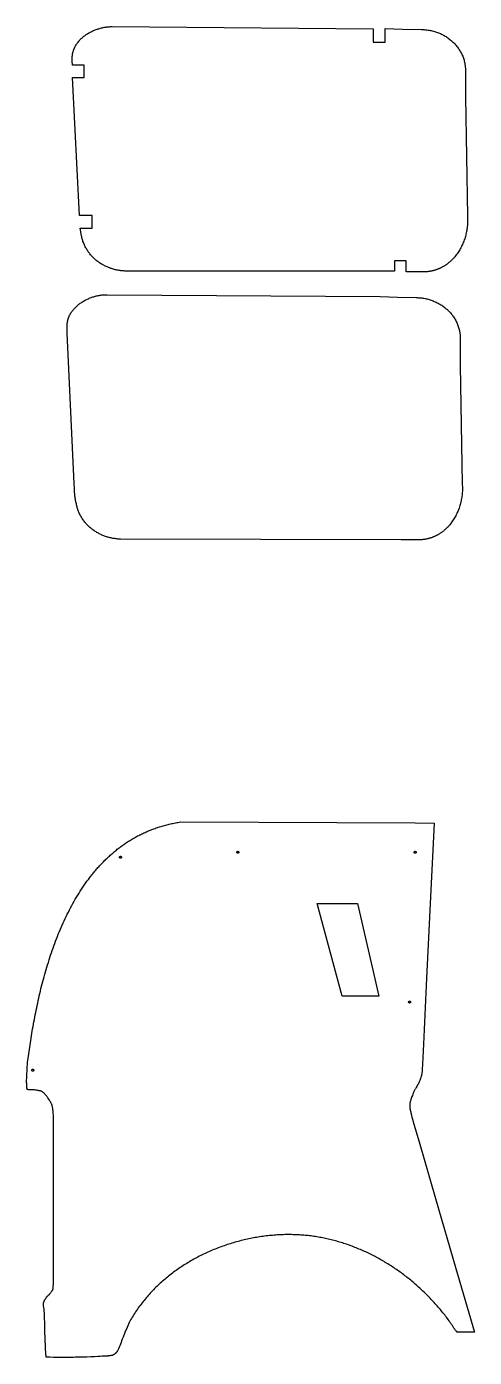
# Model space of a CAD drawing. Extents: x -3764 to 3128, y -3442 to 5238.
# Drawn here: x -1247 to -351, y -1615 to 1051 of the extents above; entities that cross this region are included whole.
import ezdxf

# ---------------------------------------------------------------- set-up
doc = ezdxf.new("R2010")
doc.units = 0
doc.layers.add('Default_Layer', color=1, linetype='CONTINUOUS')

msp = doc.modelspace()

# ---------------------------------------------------------------- linework, layer by layer
at = {"layer": 'Default_Layer'}
for points in [[(-1137.5, 631.6), (-1140.3, 646.9), (-1115.9, 646.9), (-1115.9, 672.1), (-1141.8, 672.1), (-1155.4, 949), (-1132.2, 949), (-1132.2, 973.4), (-1155.7, 973.5), (-1156, 982.4), (-1156, 983.4), (-1156.1, 984.4), (-1156.1, 985.4), (-1156.1, 986.3), (-1156.1, 987.3), (-1156.1, 988.3), (-1156.1, 989.2), (-1156, 990.1), (-1155.9, 991.1), (-1155.8, 992), (-1155.7, 992.9), (-1155.6, 993.9), (-1155.5, 994.8), (-1155.3, 995.7), (-1155.2, 996.6), (-1155, 997.5), (-1154.8, 998.3), (-1154.6, 999.2), (-1154.3, 1000.1), (-1154.1, 1001), (-1153.8, 1001.8), (-1153.6, 1002.7), (-1153.3, 1003.5), (-1153, 1004.4), (-1152.6, 1005.2), (-1152.3, 1006), (-1152, 1006.9), (-1151.6, 1007.7), (-1150.9, 1009.3), (-1150, 1010.9), (-1149.2, 1012.4), (-1148.3, 1014), (-1147.3, 1015.5), (-1146.3, 1016.9), (-1145.3, 1018.4), (-1144.2, 1019.8), (-1143, 1021.2), (-1141.8, 1022.6), (-1140.6, 1023.9), (-1139.4, 1025.2), (-1138.1, 1026.5), (-1136.7, 1027.7), (-1135.4, 1028.9), (-1134, 1030.1), (-1132.5, 1031.3), (-1131.1, 1032.4), (-1129.6, 1033.5), (-1128.1, 1034.5), (-1126.5, 1035.6), (-1124.9, 1036.6), (-1123.3, 1037.5), (-1121.7, 1038.5), (-1120.1, 1039.4), (-1118.4, 1040.2), (-1116.7, 1041.1), (-1115, 1041.9), (-1113.3, 1042.6), (-1111.6, 1043.4), (-1109.9, 1044.1), (-1108.1, 1044.7), (-1106.3, 1045.4), (-1104.6, 1046), (-1102.8, 1046.5), (-1101, 1047.1), (-1099.2, 1047.5), (-1097.4, 1048), (-1095.6, 1048.4), (-1093.8, 1048.8), (-1092, 1049.2), (-1090.2, 1049.5), (-1088.4, 1049.7), (-1086.6, 1050), (-1084.9, 1050.2), (-1083.1, 1050.3), (-1081.3, 1050.5), (-1079.6, 1050.6), (-1077.8, 1050.6), (-1076.1, 1050.6), (-553.4, 1045.9), (-553.4, 1019.4), (-529.3, 1019.4), (-529.3, 1046.8), (-494.8, 1045.8), (-456.8, 1044.7), (-454.6, 1044.7), (-452.4, 1044.6), (-450.2, 1044.5), (-448, 1044.3), (-445.8, 1044), (-443.6, 1043.7), (-441.5, 1043.4), (-439.3, 1043), (-437.2, 1042.6), (-435.1, 1042.1), (-433, 1041.5), (-430.9, 1040.9), (-428.9, 1040.3), (-426.8, 1039.6), (-424.8, 1038.9), (-422.8, 1038.1), (-420.8, 1037.3), (-418.9, 1036.5), (-416.9, 1035.6), (-415, 1034.6), (-413.1, 1033.7), (-411.3, 1032.6), (-409.4, 1031.6), (-407.6, 1030.5), (-405.9, 1029.3), (-404.1, 1028.1), (-402.4, 1026.9), (-400.7, 1025.6), (-399.1, 1024.3), (-397.5, 1023), (-395.9, 1021.6), (-394.4, 1020.2), (-392.8, 1018.8), (-391.4, 1017.3), (-389.9, 1015.8), (-388.5, 1014.2), (-387.2, 1012.6), (-385.9, 1011), (-384.6, 1009.4), (-383.4, 1007.7), (-382.2, 1006), (-381, 1004.2), (-379.9, 1002.4), (-378.9, 1000.6), (-377.9, 998.8), (-376.9, 996.9), (-376, 995.1), (-375.1, 993.1), (-374.3, 991.2), (-373.6, 989.2), (-372.9, 987.2), (-372.2, 985.2), (-371.6, 983.2), (-371, 981.1), (-370.5, 979), (-370.3, 977.9), (-370.1, 976.9), (-369.9, 975.8), (-369.7, 974.7), (-369.6, 973.7), (-369.4, 972.6), (-369.3, 971.5), (-369.1, 970.4), (-369, 969.3), (-368.9, 968.2), (-368.9, 967.1), (-368.8, 966), (-368.7, 964.8), (-368.7, 963.7), (-368.7, 962.6), (-368.7, 961.4), (-368.7, 960.3), (-368.7, 959.2), (-368.6, 909.1), (-364.9, 671.5), (-364.7, 669.1), (-364.6, 666.7), (-364.5, 664.2), (-364.5, 661.8), (-364.5, 659.4), (-364.6, 656.9), (-364.7, 654.5), (-364.9, 652), (-365.2, 649.6), (-365.5, 647.2), (-365.8, 644.7), (-366.2, 642.3), (-366.6, 639.9), (-367.1, 637.5), (-367.7, 635.1), (-368.3, 632.7), (-368.9, 630.3), (-369.6, 628), (-370.3, 625.7), (-371.1, 623.3), (-371.9, 621), (-372.8, 618.7), (-373.8, 616.5), (-374.7, 614.3), (-375.8, 612), (-376.8, 609.9), (-377.9, 607.7), (-379.1, 605.6), (-380.3, 603.5), (-381.5, 601.4), (-382.8, 599.4), (-384.2, 597.3), (-385.6, 595.4), (-387, 593.4), (-388.5, 591.6), (-390, 589.7), (-391.5, 587.9), (-392.3, 587), (-393.1, 586.1), (-393.9, 585.2), (-394.8, 584.4), (-395.6, 583.5), (-396.5, 582.7), (-397.3, 581.9), (-398.2, 581.1), (-399.1, 580.3), (-399.9, 579.5), (-400.8, 578.7), (-401.8, 577.9), (-402.7, 577.2), (-403.6, 576.5), (-404.5, 575.7), (-405.5, 575), (-406.4, 574.3), (-407.4, 573.6), (-408.4, 573), (-409.4, 572.3), (-410.4, 571.7), (-411.4, 571), (-412.4, 570.4), (-413.4, 569.8), (-414.5, 569.2), (-415.5, 568.7), (-416.6, 568.1), (-417.7, 567.6), (-418.7, 567), (-419.8, 566.5), (-420.9, 566), (-422, 565.6), (-423.1, 565.1), (-424.3, 564.7), (-425.4, 564.2), (-426.5, 563.8), (-427.7, 563.4), (-428.9, 563), (-430, 562.7), (-431.2, 562.3), (-432.4, 562), (-433.6, 561.7), (-434.8, 561.4), (-436, 561.1), (-437.2, 560.9), (-438.5, 560.6), (-439.7, 560.4), (-441, 560.2), (-442.2, 560), (-443.5, 559.9), (-444.8, 559.7), (-446.1, 559.6), (-447.4, 559.5), (-448.7, 559.4), (-487.4, 559.4), (-487.4, 581.4), (-510.9, 581.4), (-510.9, 560.9), (-1048.8, 560.9), (-1050.7, 561), (-1052.7, 561.1), (-1054.6, 561.2), (-1056.6, 561.4), (-1058.5, 561.6), (-1060.4, 561.9), (-1062.4, 562.2), (-1064.3, 562.5), (-1066.2, 562.9), (-1068.1, 563.3), (-1069.9, 563.7), (-1071.8, 564.2), (-1073.7, 564.7), (-1075.5, 565.2), (-1077.3, 565.8), (-1079.1, 566.4), (-1080.9, 567.1), (-1082.7, 567.8), (-1084.5, 568.5), (-1086.3, 569.2), (-1088, 570), (-1089.7, 570.8), (-1091.4, 571.7), (-1093.1, 572.6), (-1094.8, 573.5), (-1096.4, 574.4), (-1098, 575.4), (-1099.6, 576.4), (-1101.2, 577.5), (-1102.8, 578.5), (-1104.3, 579.6), (-1105.8, 580.8), (-1107.3, 581.9), (-1108.8, 583.1), (-1110.2, 584.3), (-1111.6, 585.6), (-1113, 586.9), (-1114.3, 588.2), (-1115.6, 589.5), (-1116.9, 590.9), (-1118.2, 592.3), (-1119.4, 593.7), (-1120.6, 595.2), (-1121.8, 596.7), (-1122.9, 598.2), (-1124, 599.7), (-1125.1, 601.3), (-1126.1, 602.8), (-1127.1, 604.5), (-1128.1, 606.1), (-1129, 607.8), (-1129.9, 609.5), (-1130.8, 611.2), (-1131.6, 612.9), (-1132.4, 614.7), (-1133.1, 616.5), (-1133.8, 618.3), (-1134.5, 620.1), (-1135.1, 622), (-1135.6, 623.9), (-1136.2, 625.8), (-1136.6, 627.7), (-1137.1, 629.7), (-1137.5, 631.6)], [(-1147.8, 94.6), (-1148.2, 96.5), (-1148.6, 98.4), (-1149.4, 102.3), (-1149.7, 104.2), (-1150.1, 106.1), (-1150.4, 108), (-1150.7, 109.9), (-1150.8, 110.9), (-1150.9, 112.1), (-1151.1, 114.8), (-1151.3, 117.9), (-1151.5, 121.3), (-1151.8, 128.4), (-1152, 131.8), (-1152.2, 135.1), (-1166, 436.5), (-1166.3, 445.4), (-1166.4, 446.4), (-1166.4, 447.4), (-1166.4, 448.4), (-1166.5, 449.3), (-1166.5, 450.3), (-1166.4, 451.3), (-1166.4, 452.2), (-1166.3, 453.1), (-1166.3, 454.1), (-1166.2, 455), (-1166.1, 455.9), (-1166, 456.9), (-1165.8, 457.8), (-1165.7, 458.7), (-1165.5, 459.6), (-1165.3, 460.5), (-1165.1, 461.3), (-1164.9, 462.2), (-1164.7, 463.1), (-1164.4, 464), (-1164.2, 464.8), (-1163.9, 465.7), (-1163.6, 466.5), (-1163.3, 467.4), (-1163, 468.2), (-1162.7, 469), (-1162.3, 469.9), (-1162, 470.7), (-1161.2, 472.3), (-1160.4, 473.9), (-1159.5, 475.4), (-1158.6, 477), (-1157.7, 478.5), (-1156.6, 479.9), (-1155.6, 481.4), (-1154.5, 482.8), (-1153.4, 484.2), (-1152.2, 485.6), (-1151, 486.9), (-1149.7, 488.2), (-1148.4, 489.5), (-1147.1, 490.7), (-1145.7, 491.9), (-1144.3, 493.1), (-1142.9, 494.3), (-1141.4, 495.4), (-1139.9, 496.5), (-1138.4, 497.5), (-1136.8, 498.6), (-1135.3, 499.6), (-1133.7, 500.5), (-1132.1, 501.5), (-1130.4, 502.4), (-1128.8, 503.2), (-1127.1, 504.1), (-1125.4, 504.9), (-1123.7, 505.6), (-1121.9, 506.4), (-1120.2, 507.1), (-1118.4, 507.7), (-1116.7, 508.4), (-1114.9, 509), (-1113.1, 509.5), (-1111.3, 510.1), (-1109.5, 510.5), (-1107.8, 511), (-1106, 511.4), (-1104.2, 511.8), (-1102.4, 512.2), (-1100.6, 512.5), (-1098.8, 512.7), (-1097, 513), (-1095.2, 513.2), (-1093.4, 513.3), (-1091.7, 513.5), (-1089.9, 513.6), (-1088.2, 513.6), (-1086.4, 513.6), (-539.7, 509.8), (-505.1, 508.8), (-467.2, 507.7), (-465, 507.7), (-462.7, 507.6), (-460.5, 507.5), (-458.3, 507.3), (-456.1, 507), (-454, 506.7), (-451.8, 506.4), (-449.7, 506), (-447.5, 505.6), (-445.4, 505.1), (-443.3, 504.5), (-441.3, 503.9), (-439.2, 503.3), (-437.1, 502.6), (-435.1, 501.9), (-433.1, 501.1), (-431.1, 500.3), (-429.2, 499.5), (-427.3, 498.6), (-425.4, 497.6), (-423.5, 496.7), (-421.6, 495.6), (-419.8, 494.6), (-418, 493.5), (-416.2, 492.3), (-414.5, 491.1), (-412.8, 489.9), (-411.1, 488.6), (-409.4, 487.3), (-407.8, 486), (-406.2, 484.6), (-404.7, 483.2), (-403.2, 481.8), (-401.7, 480.3), (-400.3, 478.8), (-398.9, 477.2), (-397.5, 475.6), (-396.2, 474), (-394.9, 472.4), (-393.7, 470.7), (-392.5, 469), (-391.4, 467.2), (-390.3, 465.4), (-389.2, 463.6), (-388.2, 461.8), (-387.3, 459.9), (-386.3, 458.1), (-385.5, 456.1), (-384.7, 454.2), (-383.9, 452.2), (-383.2, 450.2), (-382.5, 448.2), (-381.9, 446.2), (-381.4, 444.1), (-380.9, 442), (-380.7, 440.9), (-380.5, 439.9), (-380.3, 438.8), (-380.1, 437.7), (-379.9, 436.7), (-379.7, 435.6), (-379.6, 434.5), (-379.5, 433.4), (-379.4, 432.3), (-379.3, 431.2), (-379.2, 430.1), (-379.1, 429), (-379.1, 427.8), (-379.1, 426.7), (-379, 425.6), (-379, 424.4), (-379, 423.3), (-379.1, 422.2), (-379, 372.1), (-375.2, 134.5), (-375, 132.1), (-374.9, 129.7), (-374.8, 127.2), (-374.8, 124.8), (-374.9, 122.4), (-374.9, 119.9), (-375.1, 117.5), (-375.3, 115), (-375.5, 112.6), (-375.8, 110.2), (-376.1, 107.7), (-376.5, 105.3), (-377, 102.9), (-377.5, 100.5), (-378, 98.1), (-378.6, 95.7), (-379.2, 93.3), (-379.9, 91), (-380.7, 88.7), (-381.5, 86.3), (-382.3, 84), (-383.2, 81.7), (-384.1, 79.5), (-385.1, 77.3), (-386.1, 75), (-387.2, 72.9), (-388.3, 70.7), (-389.4, 68.6), (-390.6, 66.5), (-391.9, 64.4), (-393.2, 62.4), (-394.5, 60.3), (-395.9, 58.4), (-397.3, 56.4), (-398.8, 54.6), (-400.3, 52.7), (-401.9, 50.9), (-402.7, 50), (-403.5, 49.1), (-404.3, 48.2), (-405.1, 47.4), (-405.9, 46.5), (-406.8, 45.7), (-407.7, 44.9), (-408.5, 44.1), (-409.4, 43.3), (-410.3, 42.5), (-411.2, 41.7), (-412.1, 40.9), (-413, 40.2), (-413.9, 39.5), (-414.9, 38.7), (-415.8, 38), (-416.8, 37.3), (-417.8, 36.6), (-418.7, 36), (-419.7, 35.3), (-420.7, 34.7), (-421.7, 34), (-422.8, 33.4), (-423.8, 32.8), (-424.8, 32.2), (-425.9, 31.7), (-426.9, 31.1), (-428, 30.6), (-429.1, 30), (-430.2, 29.5), (-431.3, 29), (-432.4, 28.6), (-433.5, 28.1), (-434.6, 27.7), (-435.7, 27.2), (-436.9, 26.8), (-438, 26.4), (-439.2, 26), (-440.4, 25.7), (-441.5, 25.3), (-442.7, 25), (-443.9, 24.7), (-445.1, 24.4), (-446.4, 24.1), (-447.6, 23.9), (-448.8, 23.6), (-450.1, 23.4), (-451.3, 23.2), (-452.6, 23), (-453.8, 22.9), (-455.1, 22.7), (-456.4, 22.6), (-457.7, 22.5), (-459, 22.4), (-497.7, 22.4), (-1059.1, 23.9), (-1061.1, 24), (-1063, 24.1), (-1065, 24.2), (-1066.9, 24.4), (-1068.9, 24.6), (-1070.8, 24.9), (-1072.7, 25.2), (-1074.6, 25.5), (-1076.5, 25.9), (-1078.4, 26.3), (-1080.3, 26.7), (-1082.1, 27.2), (-1084, 27.7), (-1085.8, 28.2), (-1087.7, 28.8), (-1089.5, 29.4), (-1091.3, 30.1), (-1093.1, 30.8), (-1094.8, 31.5), (-1096.6, 32.2), (-1098.3, 33), (-1100.1, 33.8), (-1101.8, 34.7), (-1103.4, 35.6), (-1105.1, 36.5), (-1106.8, 37.4), (-1108.4, 38.4), (-1110, 39.4), (-1111.6, 40.5), (-1113.1, 41.5), (-1114.6, 42.6), (-1116.2, 43.8), (-1117.6, 44.9), (-1119.1, 46.1), (-1120.5, 47.3), (-1121.9, 48.6), (-1123.3, 49.9), (-1124.7, 51.2), (-1126, 52.5), (-1127.3, 53.9), (-1128.5, 55.3), (-1129.8, 56.7), (-1131, 58.2), (-1132.1, 59.7), (-1133.3, 61.2), (-1134.4, 62.7), (-1135.4, 64.3), (-1136.5, 65.8), (-1137.5, 67.5), (-1138.4, 69.1), (-1139.4, 70.8), (-1140.3, 72.5), (-1141.1, 74.2), (-1141.9, 75.9), (-1142.7, 77.7), (-1143.4, 79.5), (-1144.1, 81.3), (-1144.8, 83.1), (-1145.4, 85), (-1146, 86.9), (-1146.5, 88.8), (-1147, 90.7), (-1147.4, 92.7), (-1147.8, 94.6)], [(-431.6, -544.8), (-438.6, -692.4), (-446.4, -855.5), (-452.8, -987.7), (-454.7, -1027.8), (-455.2, -1038.8), (-455.5, -1042.8), (-455.5, -1043.4), (-455.6, -1043.9), (-455.9, -1045.1), (-456.1, -1046.2), (-456.4, -1047.3), (-456.7, -1048.8), (-456.8, -1049.6), (-457, -1050.3), (-457.6, -1052.4), (-458.2, -1054.1), (-458.8, -1056.2), (-459.6, -1058.5), (-460.3, -1060.7), (-460.8, -1061.8), (-461.2, -1062.9), (-461.6, -1063.9), (-462, -1064.8), (-462.4, -1065.7), (-462.8, -1066.6), (-463.3, -1067.6), (-463.9, -1068.6), (-465.1, -1070.6), (-466.3, -1072.6), (-467.6, -1074.7), (-468.8, -1076.9), (-469.4, -1077.9), (-470, -1079), (-470.5, -1080.1), (-471.1, -1081.1), (-472.1, -1083.3), (-473.1, -1085.6), (-474.1, -1088), (-475, -1090.3), (-475.9, -1092.6), (-476.7, -1094.8), (-477.4, -1096.7), (-477.9, -1098.3), (-478.3, -1099.8), (-478.7, -1101.4), (-479.1, -1103), (-479.5, -1104.6), (-479.8, -1106.1), (-480, -1107.6), (-480.2, -1108.9), (-480.2, -1109.5), (-480.3, -1110.1), (-480.3, -1111.1), (-480.3, -1112.2), (-480.2, -1113.2), (-480.1, -1114.3), (-479.9, -1115.3), (-479.8, -1116.4), (-479.4, -1118.4), (-479.2, -1119.7), (-478.9, -1121.3), (-478.4, -1123.2), (-477.9, -1125.3), (-476.9, -1129.7), (-475.8, -1133.8), (-474.7, -1137.9), (-471.8, -1147.9), (-461.6, -1183.1), (-428.5, -1297.2), (-387.8, -1437.4), (-350.9, -1564.5), (-385.2, -1564.5), (-386.9, -1562.8), (-387.7, -1562), (-388.5, -1561.3), (-390.1, -1558.8), (-391.7, -1556.4), (-393.3, -1554), (-394.9, -1551.5), (-396.5, -1549.1), (-398.2, -1546.7), (-399.9, -1544.3), (-401.6, -1542), (-403.3, -1539.6), (-405, -1537.2), (-406.8, -1534.9), (-408.5, -1532.6), (-410.3, -1530.2), (-412.1, -1527.9), (-413.9, -1525.6), (-415.8, -1523.3), (-417.6, -1521.1), (-419.5, -1518.8), (-421.4, -1516.5), (-423.3, -1514.3), (-425.2, -1512.1), (-427.2, -1509.9), (-429.1, -1507.7), (-431.1, -1505.5), (-433.1, -1503.3), (-435.1, -1501.1), (-437.1, -1499), (-439.1, -1496.8), (-441.2, -1494.7), (-443.2, -1492.6), (-445.3, -1490.5), (-447.4, -1488.4), (-449.5, -1486.3), (-451.6, -1484.3), (-453.8, -1482.2), (-455.9, -1480.2), (-458.1, -1478.2), (-460.3, -1476.2), (-462.5, -1474.2), (-464.7, -1472.2), (-466.9, -1470.2), (-469.1, -1468.3), (-471.4, -1466.4), (-473.7, -1464.4), (-475.9, -1462.5), (-478.2, -1460.7), (-480.5, -1458.8), (-482.9, -1456.9), (-485.2, -1455.1), (-487.5, -1453.3), (-489.9, -1451.5), (-492.2, -1449.7), (-494.6, -1447.9), (-497, -1446.1), (-499.4, -1444.4), (-501.8, -1442.7), (-504.3, -1441), (-506.7, -1439.3), (-509.2, -1437.6), (-511.6, -1435.9), (-514.1, -1434.3), (-516.6, -1432.7), (-519.1, -1431.1), (-521.6, -1429.5), (-524.1, -1427.9), (-526.6, -1426.4), (-529.2, -1424.8), (-531.7, -1423.3), (-534.3, -1421.8), (-536.8, -1420.3), (-539.4, -1418.9), (-542, -1417.4), (-544.6, -1416), (-547.2, -1414.6), (-549.8, -1413.2), (-552.4, -1411.8), (-555.1, -1410.5), (-557.7, -1409.2), (-560.4, -1407.8), (-563, -1406.6), (-565.7, -1405.3), (-568.4, -1404), (-571, -1402.8), (-573.7, -1401.6), (-576.4, -1400.4), (-579.1, -1399.2), (-581.9, -1398.1), (-584.6, -1396.9), (-587.3, -1395.8), (-590, -1394.8), (-592.8, -1393.7), (-595.5, -1392.6), (-598.3, -1391.6), (-601.1, -1390.6), (-603.8, -1389.6), (-606.6, -1388.7), (-609.4, -1387.7), (-612.2, -1386.8), (-615, -1385.9), (-617.8, -1385), (-620.6, -1384.2), (-623.4, -1383.4), (-626.2, -1382.6), (-629.1, -1381.8), (-631.9, -1381), (-634.7, -1380.3), (-637.6, -1379.6), (-640.4, -1378.9), (-643.3, -1378.2), (-646.1, -1377.5), (-649, -1376.9), (-651.8, -1376.3), (-654.7, -1375.7), (-657.6, -1375.2), (-660.5, -1374.7), (-663.3, -1374.2), (-666.2, -1373.7), (-669.1, -1373.2), (-672, -1372.8), (-674.9, -1372.4), (-677.8, -1372), (-680.7, -1371.7), (-683.6, -1371.3), (-686.5, -1371), (-689.4, -1370.7), (-692.3, -1370.5), (-695.2, -1370.3), (-698.1, -1370.1), (-701.3, -1369.9), (-704.4, -1369.7), (-707.6, -1369.6), (-710.7, -1369.4), (-713.9, -1369.4), (-717, -1369.3), (-720.2, -1369.3), (-723.3, -1369.3), (-726.5, -1369.3), (-729.7, -1369.3), (-732.8, -1369.4), (-736, -1369.5), (-739.2, -1369.6), (-742.3, -1369.8), (-745.5, -1370), (-748.7, -1370.2), (-751.8, -1370.4), (-755, -1370.7), (-758.2, -1371), (-761.3, -1371.3), (-764.5, -1371.6), (-767.7, -1372), (-770.8, -1372.4), (-774, -1372.8), (-777.2, -1373.2), (-780.3, -1373.7), (-783.5, -1374.2), (-786.6, -1374.7), (-789.8, -1375.2), (-792.9, -1375.8), (-796, -1376.4), (-799.2, -1377), (-802.3, -1377.7), (-805.4, -1378.3), (-808.6, -1379), (-811.7, -1379.8), (-814.8, -1380.5), (-817.9, -1381.3), (-821, -1382.1), (-824.1, -1382.9), (-827.2, -1383.7), (-830.3, -1384.6), (-833.4, -1385.5), (-836.4, -1386.4), (-839.5, -1387.4), (-842.5, -1388.3), (-845.6, -1389.3), (-848.6, -1390.3), (-851.7, -1391.4), (-854.7, -1392.4), (-857.7, -1393.5), (-860.7, -1394.6), (-863.7, -1395.8), (-866.7, -1396.9), (-869.6, -1398.1), (-872.6, -1399.3), (-875.6, -1400.6), (-878.5, -1401.8), (-881.4, -1403.1), (-884.4, -1404.4), (-887.3, -1405.7), (-890.2, -1407.1), (-893, -1408.5), (-895.9, -1409.9), (-898.8, -1411.3), (-901.6, -1412.7), (-904.5, -1414.2), (-907.3, -1415.7), (-910.1, -1417.2), (-912.9, -1418.7), (-915.7, -1420.3), (-918.4, -1421.9), (-921.2, -1423.5), (-923.9, -1425.1), (-926.6, -1426.8), (-929.3, -1428.4), (-932, -1430.1), (-934.7, -1431.9), (-937.4, -1433.6), (-940, -1435.4), (-942.6, -1437.2), (-945.2, -1439), (-947.8, -1440.8), (-950.4, -1442.7), (-953, -1444.5), (-955.5, -1446.4), (-958, -1448.4), (-960.5, -1450.3), (-963, -1452.3), (-965.4, -1454.3), (-967.9, -1456.3), (-970.3, -1458.3), (-972.7, -1460.3), (-975.1, -1462.4), (-977.5, -1464.5), (-979.8, -1466.6), (-982.1, -1468.8), (-984.4, -1470.9), (-986.7, -1473.1), (-989, -1475.3), (-991.2, -1477.5), (-993.4, -1479.8), (-995.6, -1482.1), (-997.8, -1484.3), (-999.9, -1486.7), (-1002, -1489), (-1004.1, -1491.3), (-1006.2, -1493.7), (-1008.3, -1496.1), (-1010.3, -1498.5), (-1012.3, -1501), (-1014.3, -1503.4), (-1016.2, -1505.9), (-1018.1, -1508.4), (-1020, -1510.9), (-1021.9, -1513.4), (-1023.8, -1516), (-1025.6, -1518.6), (-1027.4, -1521.2), (-1029.1, -1523.8), (-1030.9, -1526.4), (-1032.6, -1529.1), (-1034.3, -1531.8), (-1035.9, -1534.5), (-1037.6, -1537.2), (-1039.2, -1539.9), (-1040.7, -1542.7), (-1042.3, -1545.4), (-1046.3, -1555.3), (-1050.4, -1565.6), (-1054.3, -1575), (-1055.9, -1579), (-1057.2, -1582.2), (-1058.4, -1585.1), (-1059.7, -1588.4), (-1061, -1591.7), (-1062.3, -1595), (-1063, -1596.5), (-1063.6, -1598), (-1064.2, -1599.4), (-1064.8, -1600.7), (-1065.4, -1601.9), (-1065.9, -1602.9), (-1066.2, -1603.3), (-1066.4, -1603.8), (-1066.7, -1604.1), (-1066.9, -1604.4), (-1067.4, -1605), (-1067.8, -1605.5), (-1068.3, -1606), (-1068.9, -1606.5), (-1069.4, -1607), (-1070, -1607.5), (-1070.6, -1607.9), (-1071.1, -1608.4), (-1071.7, -1608.8), (-1072.4, -1609.2), (-1073, -1609.5), (-1073.6, -1609.9), (-1074.3, -1610.2), (-1074.9, -1610.5), (-1075.6, -1610.8), (-1076.3, -1611.1), (-1076.6, -1611.2), (-1077, -1611.3), (-1077.9, -1611.5), (-1078.9, -1611.7), (-1080, -1611.9), (-1081.2, -1612), (-1082.4, -1612.2), (-1083.8, -1612.3), (-1085.1, -1612.4), (-1088, -1612.6), (-1090.8, -1612.7), (-1093.7, -1612.9), (-1096.3, -1613), (-1099.8, -1613.2), (-1105, -1613.5), (-1111.5, -1613.8), (-1118.9, -1614.1), (-1126.9, -1614.4), (-1135, -1614.6), (-1142.9, -1614.9), (-1150, -1615), (-1153.4, -1615.1), (-1156.9, -1615.1), (-1164, -1615.2), (-1171.3, -1615.2), (-1178.7, -1615.1), (-1193.6, -1615.1), (-1201.1, -1615), (-1208.5, -1615), (-1208.9, -1606.1), (-1209.4, -1597.3), (-1209.8, -1588.4), (-1210, -1583.9), (-1210.2, -1579.5), (-1210.4, -1573.9), (-1210.6, -1566.6), (-1211.1, -1549.4), (-1211.6, -1533.3), (-1211.8, -1527.4), (-1211.9, -1525.2), (-1212, -1523.8), (-1212.1, -1522.7), (-1212.2, -1521.5), (-1212.3, -1520.4), (-1212.5, -1519.2), (-1213.2, -1514.4), (-1213.3, -1513.3), (-1213.5, -1512.1), (-1213.6, -1511), (-1213.6, -1510), (-1213.7, -1508.9), (-1213.7, -1508), (-1213.6, -1507.5), (-1213.6, -1507.1), (-1213.6, -1506.6), (-1213.5, -1506.2), (-1213.3, -1505.4), (-1213.1, -1504.6), (-1212.8, -1503.8), (-1212.5, -1503), (-1212.1, -1502.2), (-1211.8, -1501.4), (-1211.4, -1500.6), (-1210.9, -1499.8), (-1210.5, -1499), (-1210.1, -1498.3), (-1209.2, -1496.9), (-1208.4, -1495.7), (-1207.6, -1494.6), (-1207.3, -1494.1), (-1206.9, -1493.7), (-1206.4, -1493.2), (-1206, -1492.7), (-1205, -1491.7), (-1204, -1490.8), (-1202.2, -1489.1), (-1201.5, -1488.5), (-1201.2, -1488.2), (-1201, -1487.9), (-1200.6, -1487.4), (-1200.2, -1487), (-1199.4, -1486), (-1198.7, -1484.9), (-1198, -1483.9), (-1197.6, -1483.4), (-1197.2, -1482.8), (-1196.7, -1482.2), (-1196.2, -1481.5), (-1195.7, -1480.9), (-1195.3, -1480.2), (-1195.1, -1479.8), (-1194.9, -1479.4), (-1194.8, -1479.1), (-1194.6, -1478.7), (-1194.6, -1478.5), (-1194.5, -1478.2), (-1194.4, -1477.5), (-1194.3, -1476.5), (-1194.2, -1475.4), (-1194.1, -1474.1), (-1194, -1472.7), (-1193.8, -1469.5), (-1193.7, -1466), (-1193.6, -1462.5), (-1193.4, -1456), (-1193.4, -1452.7), (-1193.3, -1445.9), (-1193.4, -1423.3), (-1193.4, -1391.1), (-1193.5, -1352.1), (-1193.7, -1265.4), (-1193.8, -1186.4), (-1193.8, -1178.8), (-1193.8, -1170.4), (-1193.7, -1153.2), (-1193.6, -1145.3), (-1193.6, -1138.4), (-1193.7, -1135.4), (-1193.7, -1132.9), (-1193.8, -1130.8), (-1193.8, -1129.2), (-1194, -1126.6), (-1194.3, -1123.9), (-1194.5, -1121.2), (-1194.7, -1119.8), (-1194.9, -1118.5), (-1195, -1117.1), (-1195.2, -1115.8), (-1195.5, -1114.6), (-1195.7, -1113.4), (-1195.9, -1112.2), (-1196.2, -1111.1), (-1196.5, -1110), (-1196.8, -1109), (-1197.2, -1108.1), (-1197.6, -1107.1), (-1198.1, -1106.1), (-1198.6, -1105.2), (-1199.1, -1104.2), (-1199.6, -1103.3), (-1200.2, -1102.3), (-1200.7, -1101.4), (-1201.9, -1099.6), (-1203, -1098), (-1205, -1095.2), (-1205.9, -1093.9), (-1206.9, -1092.6), (-1207.9, -1091.3), (-1209, -1090), (-1210, -1088.8), (-1210.9, -1087.7), (-1211.8, -1086.7), (-1212.5, -1086), (-1213.2, -1085.4), (-1213.8, -1084.9), (-1214.5, -1084.3), (-1215.2, -1083.8), (-1215.9, -1083.3), (-1216.6, -1082.8), (-1217.4, -1082.4), (-1217.8, -1082.2), (-1218.2, -1082), (-1218.6, -1081.9), (-1219.2, -1081.7), (-1219.8, -1081.5), (-1220.5, -1081.3), (-1222.1, -1081), (-1223.9, -1080.7), (-1225.8, -1080.3), (-1227.7, -1080), (-1229.5, -1079.8), (-1231.3, -1079.5), (-1232.1, -1079.4), (-1233, -1079.4), (-1233.8, -1079.3), (-1234.7, -1079.3), (-1236.4, -1079.3), (-1238.2, -1079.3), (-1240.1, -1079.2), (-1241, -1079.2), (-1242, -1079.1), (-1242.9, -1079), (-1243.9, -1078.9), (-1244.9, -1078.7), (-1245.9, -1078.5), (-1246, -1078.3), (-1246.2, -1078), (-1246.4, -1077.7), (-1246.5, -1077.4), (-1246.6, -1077.1), (-1246.7, -1076.7), (-1246.8, -1076.3), (-1246.9, -1075.9), (-1247, -1075.1), (-1247.1, -1074.2), (-1247.2, -1073.2), (-1247.2, -1072.3), (-1247.2, -1070.2), (-1247.2, -1068.1), (-1247.2, -1067.1), (-1247.2, -1066.1), (-1247.3, -1065.1), (-1247.4, -1064.2), (-1245.4, -1024.7), (-1244.2, -1016), (-1243, -1007.2), (-1241.8, -998.3), (-1240.5, -989.3), (-1239.1, -980.3), (-1237.6, -971.1), (-1236.9, -966.5), (-1236.1, -961.9), (-1235.3, -957.2), (-1234.5, -952.6), (-1233.7, -947.9), (-1232.8, -943.2), (-1231.9, -938.5), (-1231, -933.8), (-1230.1, -929.1), (-1229.2, -924.3), (-1228.2, -919.6), (-1227.2, -914.8), (-1226.2, -910.1), (-1225.2, -905.3), (-1224.2, -900.5), (-1223.1, -895.7), (-1222, -890.9), (-1220.9, -886.1), (-1219.7, -881.3), (-1218.6, -876.5), (-1217.4, -871.7), (-1216.1, -866.9), (-1214.9, -862.1), (-1213.6, -857.4), (-1212.3, -852.6), (-1211, -847.8), (-1209.6, -843), (-1208.3, -838.2), (-1206.8, -833.4), (-1205.4, -828.7), (-1203.9, -823.9), (-1202.5, -819.1), (-1200.9, -814.4), (-1199.4, -809.7), (-1197.8, -805), (-1196.2, -800.2), (-1194.5, -795.6), (-1192.9, -790.9), (-1191.2, -786.2), (-1189.4, -781.6), (-1187.6, -776.9), (-1185.8, -772.3), (-1184, -767.7), (-1182.1, -763.1), (-1180.2, -758.6), (-1178.3, -754), (-1176.3, -749.5), (-1174.3, -745), (-1172.3, -740.6), (-1170.2, -736.1), (-1168.1, -731.7), (-1166, -727.3), (-1163.8, -723), (-1161.6, -718.6), (-1159.3, -714.3), (-1157, -710.1), (-1154.7, -705.8), (-1152.3, -701.6), (-1149.9, -697.4), (-1147.5, -693.3), (-1145, -689.2), (-1142.5, -685.1), (-1140, -681.1), (-1137.4, -677.1), (-1134.7, -673.1), (-1132, -669.2), (-1129.3, -665.3), (-1126.6, -661.5), (-1123.8, -657.7), (-1120.9, -653.9), (-1119.5, -652), (-1118, -650.2), (-1116.6, -648.4), (-1115.1, -646.5), (-1113.6, -644.7), (-1112.1, -642.9), (-1110.6, -641.1), (-1109.1, -639.3), (-1107.6, -637.5), (-1106.1, -635.8), (-1104.5, -634), (-1103, -632.3), (-1101.4, -630.6), (-1099.8, -628.9), (-1098.2, -627.2), (-1096.6, -625.5), (-1095, -623.8), (-1093.4, -622.2), (-1091.8, -620.5), (-1090.1, -618.9), (-1088.5, -617.3), (-1086.8, -615.6), (-1085.1, -614.1), (-1083.4, -612.5), (-1081.7, -610.9), (-1080, -609.4), (-1078.3, -607.8), (-1076.6, -606.3), (-1074.8, -604.8), (-1073, -603.3), (-1071.3, -601.8), (-1069.5, -600.3), (-1067.7, -598.9), (-1065.9, -597.4), (-1064.1, -596), (-1062.2, -594.6), (-1060.4, -593.2), (-1058.5, -591.8), (-1056.7, -590.4), (-1054.8, -589.1), (-1052.9, -587.8), (-1051, -586.4), (-1049.1, -585.1), (-1047.1, -583.9), (-1045.2, -582.6), (-1043.2, -581.3), (-1041.3, -580.1), (-1039.3, -578.9), (-1037.3, -577.6), (-1035.3, -576.5), (-1033.3, -575.3), (-1031.3, -574.1), (-1029.2, -573), (-1027.2, -571.9), (-1025.1, -570.7), (-1023, -569.7), (-1020.9, -568.6), (-1018.8, -567.5), (-1016.7, -566.5), (-1014.6, -565.5), (-1012.4, -564.5), (-1010.3, -563.5), (-1008.1, -562.5), (-1005.9, -561.5), (-1003.7, -560.6), (-1001.5, -559.7), (-999.3, -558.8), (-997, -557.9), (-994.8, -557.1), (-992.5, -556.2), (-990.2, -555.4), (-987.9, -554.6), (-985.6, -553.8), (-983.3, -553), (-981, -552.3), (-978.6, -551.6), (-976.3, -550.9), (-973.9, -550.2), (-971.5, -549.5), (-969.1, -548.9), (-966.7, -548.2), (-964.3, -547.6), (-961.8, -547), (-959.4, -546.5), (-956.9, -545.9), (-954.4, -545.4), (-951.9, -544.9), (-949.4, -544.4), (-946.9, -543.9), (-944.3, -543.5), (-941.8, -543), (-939.2, -542.6), (-469.7, -544.6), (-431.6, -544.8)], [(-1057.5, -613.3), (-1057.5, -613.5), (-1057.5, -613.7), (-1057.6, -613.9), (-1057.6, -614.1), (-1057.7, -614.3), (-1057.8, -614.4), (-1057.9, -614.6), (-1058.1, -614.7), (-1058.2, -614.9), (-1058.3, -615), (-1058.5, -615.1), (-1058.7, -615.2), (-1058.9, -615.2), (-1059.1, -615.3), (-1059.3, -615.3), (-1059.5, -615.3), (-1059.7, -615.3), (-1059.9, -615.3), (-1060.1, -615.2), (-1060.2, -615.2), (-1060.4, -615.1), (-1060.6, -615), (-1060.7, -614.9), (-1060.9, -614.7), (-1061, -614.6), (-1061.1, -614.4), (-1061.2, -614.3), (-1061.3, -614.1), (-1061.4, -613.9), (-1061.4, -613.7), (-1061.5, -613.5), (-1061.5, -613.3), (-1061.5, -613.1), (-1061.4, -612.9), (-1061.4, -612.7), (-1061.3, -612.5), (-1061.2, -612.4), (-1061.1, -612.2), (-1061, -612), (-1060.9, -611.9), (-1060.7, -611.8), (-1060.6, -611.7), (-1060.4, -611.6), (-1060.2, -611.5), (-1060.1, -611.4), (-1059.9, -611.4), (-1059.7, -611.3), (-1059.5, -611.3), (-1059.3, -611.3), (-1059.1, -611.4), (-1058.9, -611.4), (-1058.7, -611.5), (-1058.5, -611.6), (-1058.3, -611.7), (-1058.2, -611.8), (-1058.1, -611.9), (-1057.9, -612), (-1057.8, -612.2), (-1057.7, -612.4), (-1057.6, -612.5), (-1057.6, -612.7), (-1057.5, -612.9), (-1057.5, -613.1), (-1057.5, -613.3)], [(-822.5, -603.3), (-822.5, -603.5), (-822.5, -603.7), (-822.6, -603.9), (-822.6, -604.1), (-822.7, -604.3), (-822.8, -604.4), (-822.9, -604.6), (-823.1, -604.7), (-823.2, -604.9), (-823.3, -605), (-823.5, -605.1), (-823.7, -605.2), (-823.9, -605.2), (-824.1, -605.3), (-824.3, -605.3), (-824.5, -605.3), (-824.7, -605.3), (-824.9, -605.3), (-825.1, -605.2), (-825.2, -605.2), (-825.4, -605.1), (-825.6, -605), (-825.7, -604.9), (-825.9, -604.7), (-826, -604.6), (-826.1, -604.4), (-826.2, -604.3), (-826.3, -604.1), (-826.4, -603.9), (-826.4, -603.7), (-826.5, -603.5), (-826.5, -603.3), (-826.5, -603.1), (-826.4, -602.9), (-826.4, -602.7), (-826.3, -602.5), (-826.2, -602.4), (-826.1, -602.2), (-826, -602), (-825.9, -601.9), (-825.7, -601.8), (-825.6, -601.7), (-825.4, -601.6), (-825.2, -601.5), (-825.1, -601.4), (-824.9, -601.4), (-824.7, -601.3), (-824.5, -601.3), (-824.3, -601.3), (-824.1, -601.4), (-823.9, -601.4), (-823.7, -601.5), (-823.5, -601.6), (-823.3, -601.7), (-823.2, -601.8), (-823.1, -601.9), (-822.9, -602), (-822.8, -602.2), (-822.7, -602.4), (-822.6, -602.5), (-822.6, -602.7), (-822.5, -602.9), (-822.5, -603.1), (-822.5, -603.3)], [(-467.5, -603.3), (-467.5, -603.5), (-467.5, -603.7), (-467.6, -603.9), (-467.6, -604.1), (-467.7, -604.3), (-467.8, -604.4), (-467.9, -604.6), (-468.1, -604.7), (-468.2, -604.9), (-468.3, -605), (-468.5, -605.1), (-468.7, -605.2), (-468.9, -605.2), (-469.1, -605.3), (-469.3, -605.3), (-469.5, -605.3), (-469.7, -605.3), (-469.9, -605.3), (-470.1, -605.2), (-470.2, -605.2), (-470.4, -605.1), (-470.6, -605), (-470.7, -604.9), (-470.9, -604.7), (-471, -604.6), (-471.1, -604.4), (-471.2, -604.3), (-471.3, -604.1), (-471.4, -603.9), (-471.4, -603.7), (-471.5, -603.5), (-471.5, -603.3), (-471.5, -603.1), (-471.4, -602.9), (-471.4, -602.7), (-471.3, -602.5), (-471.2, -602.4), (-471.1, -602.2), (-471, -602), (-470.9, -601.9), (-470.7, -601.8), (-470.6, -601.7), (-470.4, -601.6), (-470.2, -601.5), (-470.1, -601.4), (-469.9, -601.4), (-469.7, -601.3), (-469.5, -601.3), (-469.3, -601.3), (-469.1, -601.4), (-468.9, -601.4), (-468.7, -601.5), (-468.5, -601.6), (-468.3, -601.7), (-468.2, -601.8), (-468.1, -601.9), (-467.9, -602), (-467.8, -602.2), (-467.7, -602.4), (-467.6, -602.5), (-467.6, -602.7), (-467.5, -602.9), (-467.5, -603.1), (-467.5, -603.3)], [(-542.1, -891.8), (-615.5, -891.8), (-665.6, -705.8), (-585.2, -705.8), (-542.1, -891.8)], [(-478.5, -903.3), (-478.5, -903.5), (-478.5, -903.7), (-478.6, -903.9), (-478.6, -904.1), (-478.7, -904.3), (-478.8, -904.4), (-478.9, -904.6), (-479.1, -904.7), (-479.2, -904.9), (-479.3, -905), (-479.5, -905.1), (-479.7, -905.2), (-479.9, -905.2), (-480.1, -905.3), (-480.3, -905.3), (-480.5, -905.3), (-480.7, -905.3), (-480.9, -905.3), (-481.1, -905.2), (-481.2, -905.2), (-481.4, -905.1), (-481.6, -905), (-481.7, -904.9), (-481.9, -904.7), (-482, -904.6), (-482.1, -904.4), (-482.2, -904.3), (-482.3, -904.1), (-482.4, -903.9), (-482.4, -903.7), (-482.5, -903.5), (-482.5, -903.3), (-482.5, -903.1), (-482.4, -902.9), (-482.4, -902.7), (-482.3, -902.5), (-482.2, -902.4), (-482.1, -902.2), (-482, -902), (-481.9, -901.9), (-481.7, -901.8), (-481.6, -901.7), (-481.4, -901.6), (-481.2, -901.5), (-481.1, -901.4), (-480.9, -901.4), (-480.7, -901.3), (-480.5, -901.3), (-480.3, -901.3), (-480.1, -901.4), (-479.9, -901.4), (-479.7, -901.5), (-479.5, -901.6), (-479.3, -901.7), (-479.2, -901.8), (-479.1, -901.9), (-478.9, -902), (-478.8, -902.2), (-478.7, -902.4), (-478.6, -902.5), (-478.6, -902.7), (-478.5, -902.9), (-478.5, -903.1), (-478.5, -903.3)], [(-1233.1, -1039.9), (-1233.2, -1040.1), (-1233.2, -1040.3), (-1233.2, -1040.5), (-1233.3, -1040.7), (-1233.4, -1040.9), (-1233.5, -1041.1), (-1233.6, -1041.2), (-1233.7, -1041.3), (-1233.9, -1041.5), (-1234, -1041.6), (-1234.2, -1041.7), (-1234.4, -1041.8), (-1234.5, -1041.8), (-1234.7, -1041.9), (-1234.9, -1041.9), (-1235.1, -1041.9), (-1235.3, -1041.9), (-1235.5, -1041.9), (-1235.7, -1041.8), (-1235.9, -1041.8), (-1236.1, -1041.7), (-1236.3, -1041.6), (-1236.4, -1041.5), (-1236.6, -1041.3), (-1236.7, -1041.2), (-1236.8, -1041.1), (-1236.9, -1040.9), (-1237, -1040.7), (-1237.1, -1040.5), (-1237.1, -1040.3), (-1237.1, -1040.1), (-1237.1, -1039.9), (-1237.1, -1039.7), (-1237.1, -1039.5), (-1237.1, -1039.3), (-1237, -1039.2), (-1236.9, -1039), (-1236.8, -1038.8), (-1236.7, -1038.7), (-1236.6, -1038.5), (-1236.4, -1038.4), (-1236.3, -1038.3), (-1236.1, -1038.2), (-1235.9, -1038.1), (-1235.7, -1038), (-1235.5, -1038), (-1235.3, -1037.9), (-1235.1, -1037.9), (-1234.9, -1037.9), (-1234.7, -1038), (-1234.5, -1038), (-1234.4, -1038.1), (-1234.2, -1038.2), (-1234, -1038.3), (-1233.9, -1038.4), (-1233.7, -1038.5), (-1233.6, -1038.7), (-1233.5, -1038.8), (-1233.4, -1039), (-1233.3, -1039.2), (-1233.2, -1039.3), (-1233.2, -1039.5), (-1233.2, -1039.7), (-1233.1, -1039.9)]]:
    msp.add_lwpolyline(points, close=True, dxfattribs=at)

doc.saveas('drawing.dxf')
